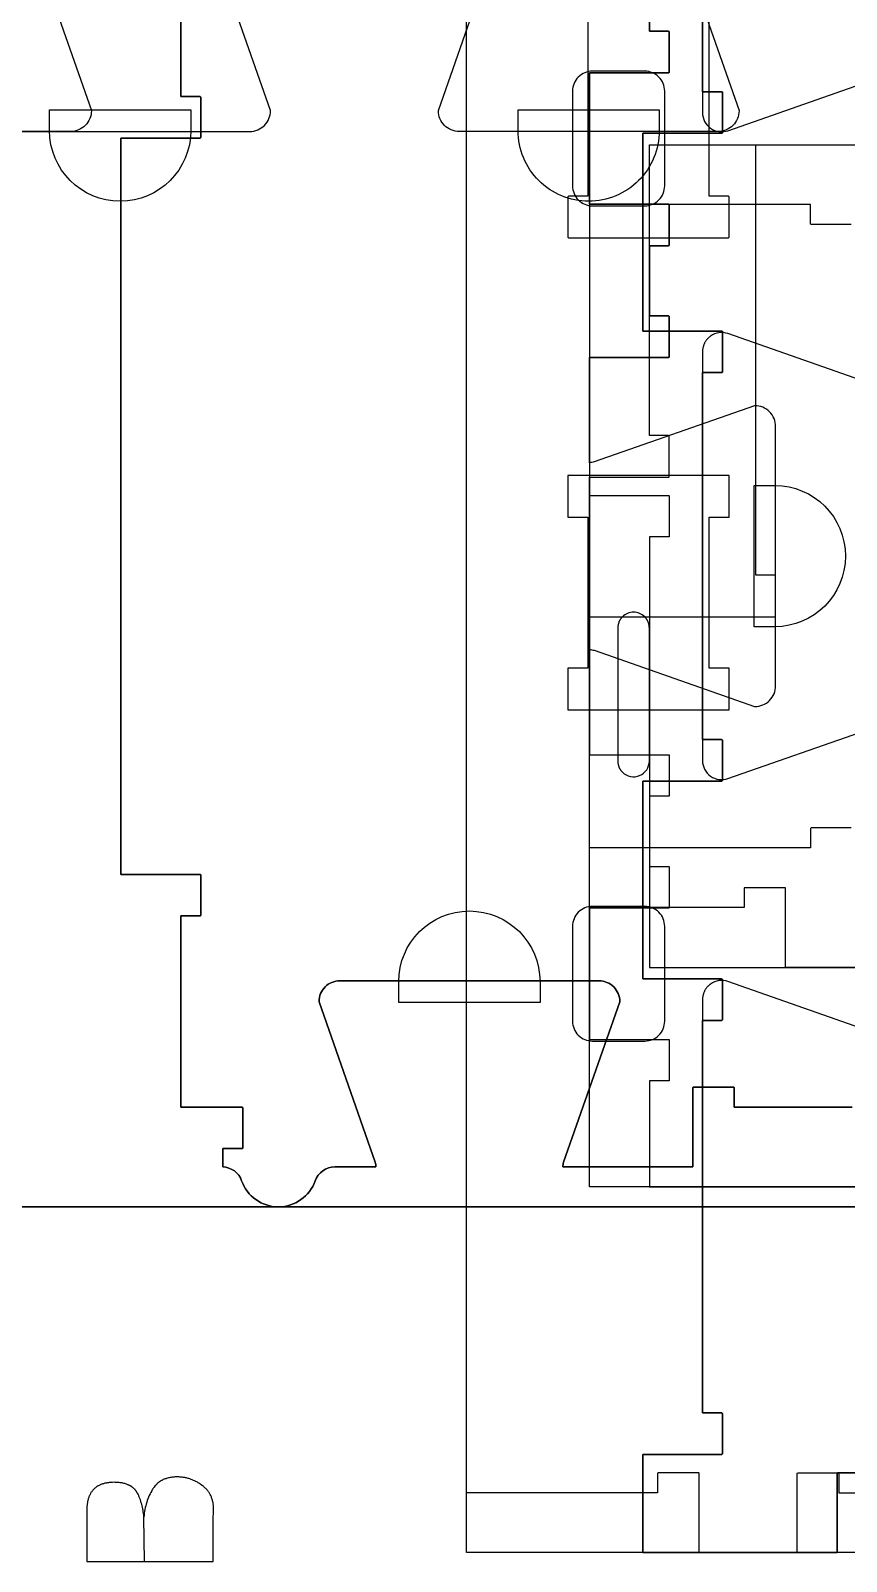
# Model space of a CAD drawing. Header units: millimetres. Extents: x -1220 to 1220, y -1930 to 4220.
# Drawn here: x -327 to -81.5, y -302.4 to 158.1 of the extents above; entities that cross this region are included whole.
import ezdxf

# ---------------------------------------------------------------- set-up
doc = ezdxf.new("R2010")
doc.units = ezdxf.units.MM
for name, color, linetype in [('1_ANYTOOL_1MMDEEP_LABELS_S', 2, 'CONTINUOUS'), ('3_ANYTOOL_CUTTHROUGH_INSID', 4, 'CONTINUOUS'), ('4_ANYTOOL_CUTTHROUGH_OUTSI', 5, 'CONTINUOUS'), ('5_ANYTOOL_HALF_MILL_9MM_IN', 3, 'CONTINUOUS')]:
    doc.layers.add(name, color=color, linetype=linetype)

msp = doc.modelspace()

# ---------------------------------------------------------------- linework, layer by layer
at = {"layer": '1_ANYTOOL_1MMDEEP_LABELS_S'}
for points in [[(-310.03, -302.41), (-272.03, -302.41), (-272.03, -290.14), (-271.92, -286.94), (-271.92, -286.65), (-271.92, -286.36), (-271.92, -286.08), (-271.94, -285.81), (-271.96, -285.53), (-271.99, -285.26), (-272.02, -285), (-272.06, -284.73), (-272.11, -284.48), (-272.17, -284.22), (-272.23, -283.97), (-272.3, -283.73), (-272.38, -283.49), (-272.47, -283.25), (-272.56, -283.02), (-272.66, -282.79), (-272.76, -282.56), (-272.87, -282.34), (-272.99, -282.12), (-273.12, -281.91), (-273.25, -281.7), (-273.39, -281.5), (-273.54, -281.29), (-273.69, -281.1), (-273.85, -280.9), (-274.02, -280.72), (-274.2, -280.53), (-274.38, -280.35), (-274.57, -280.17), (-274.77, -280), (-274.97, -279.83), (-275.18, -279.67), (-275.62, -279.34), (-275.84, -279.19), (-276.06, -279.04), (-276.28, -278.9), (-276.51, -278.76), (-276.73, -278.63), (-276.96, -278.5), (-277.19, -278.38), (-277.42, -278.26), (-277.65, -278.15), (-277.88, -278.05), (-278.12, -277.94), (-278.35, -277.85), (-278.59, -277.76), (-278.83, -277.67), (-279.07, -277.59), (-279.31, -277.52), (-279.55, -277.45), (-279.8, -277.38), (-280.04, -277.32), (-280.29, -277.27), (-280.54, -277.22), (-280.79, -277.17), (-281.04, -277.13), (-281.29, -277.1), (-281.54, -277.07), (-281.8, -277.05), (-282.06, -277.03), (-282.31, -277.02), (-282.57, -277.01), (-282.83, -277.01), (-283.15, -277.01), (-283.47, -277.02), (-283.78, -277.04), (-284.08, -277.06), (-284.37, -277.1), (-284.66, -277.14), (-284.95, -277.18), (-285.23, -277.24), (-285.5, -277.3), (-285.77, -277.37), (-286.03, -277.44), (-286.29, -277.53), (-286.54, -277.62), (-286.79, -277.71), (-287.02, -277.82), (-287.26, -277.93), (-287.37, -277.99), (-287.49, -278.05), (-287.6, -278.11), (-287.71, -278.17), (-287.82, -278.24), (-287.92, -278.31), (-288.03, -278.38), (-288.14, -278.45), (-288.24, -278.52), (-288.34, -278.6), (-288.44, -278.67), (-288.54, -278.75), (-288.64, -278.83), (-288.73, -278.91), (-288.83, -279), (-288.92, -279.08), (-289.01, -279.17), (-289.1, -279.26), (-289.19, -279.35), (-289.28, -279.44), (-289.37, -279.54), (-289.45, -279.63), (-289.53, -279.73), (-289.61, -279.83), (-289.77, -280.04), (-289.93, -280.25), (-290.07, -280.47), (-290.22, -280.7), (-290.49, -281.16), (-290.76, -281.64), (-291, -282.12), (-291.24, -282.6), (-291.46, -283.1), (-291.66, -283.6), (-291.85, -284.11), (-292.02, -284.63), (-292.18, -285.16), (-292.32, -285.69), (-292.45, -286.24), (-292.57, -286.78), (-292.67, -287.34), (-292.75, -287.91), (-292.82, -288.48), (-292.88, -289.06)], [(-292.71, -302.41), (-292.88, -289.06), (-292.92, -288.55), (-292.97, -288.05), (-293.03, -287.56), (-293.1, -287.08), (-293.18, -286.6), (-293.28, -286.13), (-293.38, -285.67), (-293.5, -285.22), (-293.63, -284.77), (-293.77, -284.33), (-293.92, -283.9), (-294.08, -283.47), (-294.25, -283.05), (-294.43, -282.64), (-294.63, -282.23), (-294.83, -281.84), (-294.89, -281.74), (-294.94, -281.64), (-295, -281.54), (-295.06, -281.45), (-295.12, -281.36), (-295.19, -281.27), (-295.25, -281.18), (-295.32, -281.09), (-295.39, -281), (-295.46, -280.91), (-295.53, -280.83), (-295.61, -280.75), (-295.68, -280.67), (-295.76, -280.59), (-295.84, -280.51), (-295.92, -280.44), (-296, -280.36), (-296.09, -280.29), (-296.17, -280.22), (-296.26, -280.15), (-296.35, -280.08), (-296.44, -280.01), (-296.54, -279.95), (-296.63, -279.89), (-296.73, -279.82), (-296.82, -279.76), (-296.92, -279.71), (-297.03, -279.65), (-297.13, -279.59), (-297.23, -279.54), (-297.34, -279.49), (-297.45, -279.44), (-297.56, -279.39), (-297.67, -279.34), (-297.9, -279.25), (-298.14, -279.16), (-298.38, -279.08), (-298.63, -279.01), (-298.89, -278.95), (-299.15, -278.89), (-299.42, -278.83), (-299.7, -278.79), (-299.98, -278.75), (-300.27, -278.71), (-300.57, -278.68), (-300.88, -278.66), (-301.19, -278.65), (-301.51, -278.64), (-301.83, -278.63), (-302.34, -278.64), (-302.58, -278.65), (-302.83, -278.67), (-303.06, -278.69), (-303.3, -278.71), (-303.53, -278.74), (-303.76, -278.77), (-303.98, -278.8), (-304.2, -278.84), (-304.41, -278.88), (-304.62, -278.93), (-304.83, -278.98), (-305.03, -279.04), (-305.23, -279.1), (-305.42, -279.16), (-305.61, -279.23), (-305.8, -279.3), (-305.98, -279.38), (-306.16, -279.46), (-306.33, -279.55), (-306.5, -279.64), (-306.67, -279.73), (-306.83, -279.83), (-306.99, -279.93), (-307.14, -280.03), (-307.29, -280.14), (-307.44, -280.26), (-307.58, -280.37), (-307.72, -280.5), (-307.85, -280.62), (-307.98, -280.75), (-308.11, -280.89), (-308.23, -281.02), (-308.35, -281.17), (-308.46, -281.31), (-308.57, -281.47), (-308.68, -281.62), (-308.78, -281.78), (-308.88, -281.94), (-308.97, -282.11), (-309.06, -282.28), (-309.15, -282.46), (-309.23, -282.64), (-309.31, -282.82), (-309.38, -283.01), (-309.45, -283.2), (-309.52, -283.4), (-309.58, -283.6), (-309.64, -283.8), (-309.69, -284.01), (-309.74, -284.23), (-309.79, -284.44), (-309.83, -284.66), (-309.87, -284.89), (-309.9, -285.12), (-309.93, -285.35), (-309.96, -285.59), (-309.98, -285.83), (-310, -286.08), (-310.02, -286.58), (-310.03, -287.1), (-310.03, -302.41)]]:
    msp.add_lwpolyline(points, dxfattribs=at)
at = {"layer": '3_ANYTOOL_CUTTHROUGH_INSID'}
msp.add_lwpolyline([(-165.25, 24), (-165.25, 11.75), (-159.25, 11.75), (-159.25, -33.75), (-165.25, -33.75), (-165.25, -46.25), (-116.75, -46.25), (-116.75, -33.75), (-122.75, -33.75), (-122.75, 11.75), (-116.75, 11.75), (-116.75, 24.25), (-165.25, 24.25)], close=True, dxfattribs=at)
msp.add_lwpolyline([(-150.25, -61.63), (-150.25, -61.75), (-150.24, -61.86), (-150.24, -61.98), (-150.23, -62.09), (-150.22, -62.21), (-150.2, -62.32), (-150.18, -62.44), (-150.16, -62.55), (-150.14, -62.67), (-150.11, -62.78), (-150.08, -62.89), (-150.05, -63.01), (-150.01, -63.12), (-149.97, -63.23), (-149.93, -63.34), (-149.89, -63.45), (-149.84, -63.56), (-149.79, -63.67), (-149.74, -63.77), (-149.69, -63.88), (-149.63, -63.98), (-149.57, -64.08), (-149.51, -64.18), (-149.44, -64.28), (-149.38, -64.38), (-149.31, -64.47), (-149.24, -64.56), (-149.17, -64.65), (-149.09, -64.74), (-149.02, -64.83), (-148.94, -64.91), (-148.86, -64.99, 0.668179), (-140.75, -61.63), (-140.75, -21.63), (-140.75, -21.52), (-140.76, -21.4), (-140.76, -21.29), (-140.77, -21.18), (-140.78, -21.06), (-140.8, -20.95), (-140.82, -20.83), (-140.84, -20.72), (-140.86, -20.6), (-140.89, -20.49), (-140.92, -20.37), (-140.95, -20.26), (-140.99, -20.15), (-141.03, -20.04), (-141.07, -19.92), (-141.11, -19.82), (-141.16, -19.71), (-141.21, -19.6), (-141.26, -19.49), (-141.31, -19.39), (-141.37, -19.29), (-141.43, -19.18), (-141.49, -19.08), (-141.56, -18.99), (-141.62, -18.89), (-141.69, -18.8), (-141.76, -18.7), (-141.83, -18.61), (-141.91, -18.53), (-141.98, -18.44), (-142.06, -18.36), (-142.14, -18.27, 0.198913), (-145.5, -16.88, 0.198913), (-148.86, -18.27), (-148.94, -18.36), (-149.02, -18.44), (-149.09, -18.53), (-149.17, -18.61), (-149.24, -18.7), (-149.31, -18.8), (-149.38, -18.89), (-149.44, -18.99), (-149.51, -19.08), (-149.57, -19.18), (-149.63, -19.29), (-149.69, -19.39), (-149.74, -19.49), (-149.79, -19.6), (-149.84, -19.71), (-149.89, -19.82), (-149.93, -19.92), (-149.97, -20.04), (-150.01, -20.15), (-150.05, -20.26), (-150.08, -20.37), (-150.11, -20.49), (-150.14, -20.6), (-150.16, -20.72), (-150.18, -20.83), (-150.2, -20.95), (-150.22, -21.06), (-150.23, -21.18), (-150.24, -21.29), (-150.24, -21.4), (-150.25, -21.52), (-150.25, -21.63)], format="xyb", close=True, dxfattribs=at)
at = {"layer": '4_ANYTOOL_CUTTHROUGH_OUTSI'}
msp.add_lwpolyline([(-46.25, -299.75), (-195.75, -299.75), (-195.75, 299.75)], dxfattribs=at)
msp.add_lwpolyline([(-46.25, -299.75), (-195.75, -299.75), (-195.75, 299.75)], dxfattribs=at)
msp.add_lwpolyline([(-46.25, -299.75), (-195.75, -299.75), (-195.75, 299.75)], dxfattribs=at)
msp.add_lwpolyline([(-46.25, -299.75), (-195.75, -299.75), (-195.75, 299.75)], dxfattribs=at)
msp.add_lwpolyline([(-46.25, -299.75), (-195.75, -299.75), (-195.75, 299.75)], dxfattribs=at)
for points in [[(95.75, -299.75), (-125.75, -299.75), (-125.75, -276), (-125.75, -276, 0.414214), (-126, -275.75), (-138, -275.75, 0.414214), (-138.25, -276), (-138.25, -281.75), (-195.75, -281.75), (-195.75, 281.75)], [(95.75, -299.75), (-125.75, -299.75), (-125.75, -276), (-125.75, -276, 0.414214), (-126, -275.75), (-138, -275.75, 0.414214), (-138.25, -276), (-138.25, -281.75), (-195.75, -281.75), (-195.75, 281.75)], [(95.75, -299.75), (-125.75, -299.75), (-125.75, -276), (-125.75, -276, 0.414214), (-126, -275.75), (-138, -275.75, 0.414214), (-138.25, -276), (-138.25, -281.75), (-195.75, -281.75), (-195.75, 281.75)], [(95.75, -299.75), (-125.75, -299.75), (-125.75, -276), (-125.75, -276, 0.414214), (-126, -275.75), (-138, -275.75, 0.414214), (-138.25, -276), (-138.25, -281.75), (-195.75, -281.75), (-195.75, 281.75)], [(95.75, -299.75), (-125.75, -299.75), (-125.75, -276), (-125.75, -276, 0.414214), (-126, -275.75), (-138, -275.75, 0.414214), (-138.25, -276), (-138.25, -281.75), (-195.75, -281.75), (-195.75, 281.75)], [(-124.75, 257.75), (-124.75, 139.7), (-119, 139.7), (-119, 139.7, -0.414214), (-118.75, 139.45), (-118.75, 127.45, -0.414214), (-119, 127.2), (-142.75, 127.2), (-142.75, 67.7), (-119, 67.7), (-119, 67.7, -0.414214), (-118.75, 67.45), (-118.75, 55.45, -0.414214), (-119, 55.2), (-124.75, 55.2), (-124.75, -55.2), (-119, -55.2), (-119, -55.2, -0.414214), (-118.75, -55.45), (-118.75, -67.45, -0.414214), (-119, -67.7), (-142.75, -67.7), (-142.75, -127.2), (-119, -127.2), (-119, -127.2, -0.414214), (-118.75, -127.45), (-118.75, -139.45, -0.414214), (-119, -139.7), (-124.75, -139.7), (-124.75, -257.75), (-119, -257.75), (-119, -257.75, -0.414214), (-118.75, -258), (-118.75, -270, -0.414214), (-119, -270.25), (-142.75, -270.25), (-142.75, -299.75), (-84.25, -299.75), (-84.25, -276), (-84.25, -276, -0.414061), (-84, -275.75), (-72, -275.74, -0.414366)], [(-124.75, 257.75), (-124.75, 139.7), (-119, 139.7), (-119, 139.7, -0.414214), (-118.75, 139.45), (-118.75, 127.45, -0.414214), (-119, 127.2), (-142.75, 127.2), (-142.75, 67.7), (-119, 67.7), (-119, 67.7, -0.414214), (-118.75, 67.45), (-118.75, 55.45, -0.414214), (-119, 55.2), (-124.75, 55.2), (-124.75, -55.2), (-119, -55.2), (-119, -55.2, -0.414214), (-118.75, -55.45), (-118.75, -67.45, -0.414214), (-119, -67.7), (-142.75, -67.7), (-142.75, -127.2), (-119, -127.2), (-119, -127.2, -0.414214), (-118.75, -127.45), (-118.75, -139.45, -0.414214), (-119, -139.7), (-124.75, -139.7), (-124.75, -257.75), (-119, -257.75), (-119, -257.75, -0.414214), (-118.75, -258), (-118.75, -270, -0.414214), (-119, -270.25), (-142.75, -270.25), (-142.75, -299.75), (-84.25, -299.75), (-84.25, -276), (-84.25, -276, -0.414061), (-84, -275.75), (-72, -275.74, -0.414366)], [(-124.75, 257.75), (-124.75, 139.7), (-119, 139.7), (-119, 139.7, -0.414214), (-118.75, 139.45), (-118.75, 127.45, -0.414214), (-119, 127.2), (-142.75, 127.2), (-142.75, 67.7), (-119, 67.7), (-119, 67.7, -0.414214), (-118.75, 67.45), (-118.75, 55.45, -0.414214), (-119, 55.2), (-124.75, 55.2), (-124.75, -55.2), (-119, -55.2), (-119, -55.2, -0.414214), (-118.75, -55.45), (-118.75, -67.45, -0.414214), (-119, -67.7), (-142.75, -67.7), (-142.75, -127.2), (-119, -127.2), (-119, -127.2, -0.414214), (-118.75, -127.45), (-118.75, -139.45, -0.414214), (-119, -139.7), (-124.75, -139.7), (-124.75, -257.75), (-119, -257.75), (-119, -257.75, -0.414214), (-118.75, -258), (-118.75, -270, -0.414214), (-119, -270.25), (-142.75, -270.25), (-142.75, -299.75), (-84.25, -299.75), (-84.25, -276), (-84.25, -276, -0.414061), (-84, -275.75), (-72, -275.74, -0.414366)], [(-124.75, 257.75), (-124.75, 139.7), (-119, 139.7), (-119, 139.7, -0.414214), (-118.75, 139.45), (-118.75, 127.45, -0.414214), (-119, 127.2), (-142.75, 127.2), (-142.75, 67.7), (-119, 67.7), (-119, 67.7, -0.414214), (-118.75, 67.45), (-118.75, 55.45, -0.414214), (-119, 55.2), (-124.75, 55.2), (-124.75, -55.2), (-119, -55.2), (-119, -55.2, -0.414214), (-118.75, -55.45), (-118.75, -67.45, -0.414214), (-119, -67.7), (-142.75, -67.7), (-142.75, -127.2), (-119, -127.2), (-119, -127.2, -0.414214), (-118.75, -127.45), (-118.75, -139.45, -0.414214), (-119, -139.7), (-124.75, -139.7), (-124.75, -257.75), (-119, -257.75), (-119, -257.75, -0.414214), (-118.75, -258), (-118.75, -270, -0.414214), (-119, -270.25), (-142.75, -270.25), (-142.75, -299.75), (-84.25, -299.75), (-84.25, -276), (-84.25, -276, -0.414061), (-84, -275.75), (-72, -275.74, -0.414366)], [(-124.75, 257.75), (-124.75, 139.7), (-119, 139.7), (-119, 139.7, -0.414214), (-118.75, 139.45), (-118.75, 127.45, -0.414214), (-119, 127.2), (-142.75, 127.2), (-142.75, 67.7), (-119, 67.7), (-119, 67.7, -0.414214), (-118.75, 67.45), (-118.75, 55.45, -0.414214), (-119, 55.2), (-124.75, 55.2), (-124.75, -55.2), (-119, -55.2), (-119, -55.2, -0.414214), (-118.75, -55.45), (-118.75, -67.45, -0.414214), (-119, -67.7), (-142.75, -67.7), (-142.75, -127.2), (-119, -127.2), (-119, -127.2, -0.414214), (-118.75, -127.45), (-118.75, -139.45, -0.414214), (-119, -139.7), (-124.75, -139.7), (-124.75, -257.75), (-119, -257.75), (-119, -257.75, -0.414214), (-118.75, -258), (-118.75, -270, -0.414214), (-119, -270.25), (-142.75, -270.25), (-142.75, -299.75), (-84.25, -299.75), (-84.25, -276), (-84.25, -276, -0.414061), (-84, -275.75), (-72, -275.74, -0.414366)], [(-72, -275.74), (-84, -275.75, 0.414061), (-84.25, -276), (-84.25, -299.75), (-142.75, -299.75), (-142.75, -270.25), (-119, -270.25), (-119, -270.25, 0.414214), (-118.75, -270), (-118.75, -258, 0.414214), (-119, -257.75), (-124.75, -257.75), (-124.75, -139.7), (-119, -139.7), (-119, -139.7, 0.414214), (-118.75, -139.45), (-118.75, -127.45, 0.414214), (-119, -127.2), (-142.75, -127.2), (-142.75, -67.7), (-119, -67.7), (-119, -67.7, 0.414214), (-118.75, -67.45), (-118.75, -55.45, 0.414214), (-119, -55.2), (-124.75, -55.2), (-124.75, 55.2), (-119, 55.2), (-119, 55.2, 0.414214), (-118.75, 55.45), (-118.75, 67.45, 0.414214), (-119, 67.7), (-142.75, 67.7), (-142.75, 127.2), (-119, 127.2), (-119, 127.2, 0.414214), (-118.75, 127.45), (-118.75, 139.45, 0.414214), (-119, 139.7), (-124.75, 139.7), (-124.75, 257.75)], [(-124.75, 257.75), (-124.75, 133.41), (-124.75, 133.41, 0.243057), (-122.33, 128.72, 0.243057), (-117.1, 127.98), (-75.08, 142.69, -0.084368)], [(-79.7, -165.75), (-115.2, -165.75), (-115.2, -160), (-115.2, -160, 0.414214), (-115.45, -159.75), (-127.45, -159.75, 0.414214), (-127.7, -160), (-127.7, -183.75), (-166.79, -183.75), (-166.79, -183.75, -0.061485), (-166.56, -182.36), (-149.66, -134.08, 0.084368), (-149.65, -134, 0.414214), (-155.9, -127.75), (-233.9, -127.75, 0.414214), (-240.15, -134, 0.084368), (-240.14, -134.08), (-223.24, -182.36, -0.061485), (-223.01, -183.75), (-235.4, -183.75, 0.317837), (-241.3, -187.92, -0.707107), (-263.45, -187.92, 0.306859), (-269.1, -183.76), (-269.1, -178.25), (-263.35, -178.25), (-263.35, -178.25, 0.414214), (-263.1, -178), (-263.1, -166, 0.414214), (-263.35, -165.75), (-281.75, -165.75), (-281.75, -108.25), (-276, -108.25), (-276, -108.25, 0.414214), (-275.75, -108), (-275.75, -96, 0.414214), (-276, -95.75), (-299.75, -95.75), (-299.75, 125.75), (-276, 125.75), (-276, 125.75, 0.414214), (-275.75, 126), (-275.75, 138, 0.414214), (-276, 138.25), (-281.75, 138.25), (-281.75, 195.75)], [(-281.75, 195.75), (-281.75, 138.25), (-276, 138.25), (-276, 138.25, -0.414214), (-275.75, 138), (-275.75, 126, -0.414214), (-276, 125.75), (-299.75, 125.75), (-299.75, -95.75), (-276, -95.75), (-276, -95.75, -0.414214), (-275.75, -96), (-275.75, -108, -0.414214), (-276, -108.25), (-281.75, -108.25), (-281.75, -165.75), (-263.35, -165.75), (-263.35, -165.75, -0.414214), (-263.1, -166), (-263.1, -178, -0.414214), (-263.35, -178.25), (-269.1, -178.25), (-269.1, -183.76), (-269.1, -183.76, -0.306859), (-263.45, -187.92, 0.707107), (-241.3, -187.92, -0.317837), (-235.4, -183.75), (-223.01, -183.75, 0.061485), (-223.24, -182.36), (-240.14, -134.08, -0.084368), (-240.15, -134, -0.414214), (-233.9, -127.75), (-155.9, -127.75, -0.414214), (-149.65, -134, -0.084368), (-149.66, -134.08), (-166.56, -182.36, 0.061485), (-166.79, -183.75), (-127.7, -183.75), (-127.7, -160), (-127.7, -160, -0.414214), (-127.45, -159.75), (-115.45, -159.75, -0.414214), (-115.2, -160), (-115.2, -165.75), (-79.7, -165.75)], [(-140.75, 189.75), (-140.75, 157.88), (-135, 157.88), (-135, 157.88, -0.414214), (-134.75, 157.63), (-134.75, 145.63, -0.414214), (-135, 145.38), (-158.75, 145.38), (-158.75, 105.88), (-135, 105.88), (-135, 105.88, -0.414214), (-134.75, 105.63), (-134.75, 93.63, -0.414214), (-135, 93.38), (-140.75, 93.38), (-140.75, 72.25), (-135, 72.25), (-135, 72.25, -0.414214), (-134.75, 72), (-134.75, 60, -0.414214), (-135, 59.75), (-158.75, 59.75), (-158.75, -59.75), (-135, -59.75), (-135, -59.75, -0.414214), (-134.75, -60), (-134.75, -72, -0.414214), (-135, -72.25), (-140.75, -72.25), (-140.75, -93.38), (-135, -93.38), (-135, -93.38, -0.414214), (-134.75, -93.63), (-134.75, -105.63, -0.414214), (-135, -105.88), (-158.75, -105.88), (-158.75, -145.38), (-135, -145.38), (-135, -145.38, -0.414214), (-134.75, -145.63), (-134.75, -157.63, -0.414214), (-135, -157.88), (-140.75, -157.88), (-140.75, -189.75), (158.75, -189.75)], [(140.75, -189.75), (-158.75, -189.75), (-158.75, -28.11), (-158.75, -28.11, -0.061485), (-157.36, -28.34), (-109.08, -45.24, 0.084368), (-109, -45.25, 0.414214), (-102.75, -39), (-102.75, 39, 0.414214), (-109, 45.25, 0.084368), (-109.08, 45.24), (-157.36, 28.34, -0.061485), (-158.75, 28.11), (-158.75, 59.75), (-135, 59.75), (-135, 59.75, 0.414214), (-134.75, 60), (-134.75, 72, 0.414214), (-135, 72.25), (-140.75, 72.25), (-140.75, 93.38), (-135, 93.38), (-135, 93.38, 0.414214), (-134.75, 93.63), (-134.75, 105.63, 0.414214), (-135, 105.88), (-158.75, 105.88), (-158.75, 145.38), (-135, 145.38), (-135, 145.38, 0.414214), (-134.75, 145.63), (-134.75, 157.63, 0.414214), (-135, 157.88), (-140.75, 157.88), (-140.75, 189.75)], [(-458.75, -195.75), (458.75, -195.75), (458.75, -66.25), (435, -66.25), (435, -66.25, -0.414214), (434.75, -66), (434.75, -54, -0.414214), (435, -53.75), (440.75, -53.75), (440.75, 41.75), (435, 41.75), (435, 41.75, -0.414214), (434.75, 42), (434.75, 54, -0.414214), (435, 54.25), (458.75, 54.25), (458.75, 183.75)], [(-325.56, 182.36), (-308.66, 134.08, -0.084368), (-308.65, 134, -0.414214), (-314.9, 127.75), (-392.9, 127.75, -0.414214)], [(-339, 127.75), (-261, 127.75, 0.414214), (-254.75, 134, 0.084368), (-254.76, 134.08), (-271.66, 182.36, -0.061485)], [(-130.66, 182.36), (-113.76, 134.08, -0.084368), (-113.75, 134, -0.414214), (-120, 127.75), (-198, 127.75, -0.414214), (-204.25, 134, -0.084368), (-204.24, 134.08), (-187.34, 182.36, 0.061485)], [(-159.25, 183.75), (-159.25, 108.25), (-165, 108.25), (-165, 108.25, 0.414214), (-165.25, 108), (-165.25, 96, 0.414214), (-165, 95.75), (-117, 95.75, 0.414214), (-116.75, 96), (-116.75, 108, 0.414214), (-117, 108.25), (-122.75, 108.25), (-122.75, 165.75)], [(440.75, 165.75), (440.75, 108.25), (435, 108.25), (435, 108.25, 0.414214), (434.75, 108), (434.75, 96, 0.414214), (435, 95.75), (458.75, 95.75), (458.75, 24.25), (435, 24.25), (435, 24.25, 0.414214), (434.75, 24), (434.75, 12, 0.414214), (435, 11.75), (440.75, 11.75), (440.75, -33.75), (435, -33.75), (435, -33.75, 0.414214), (434.75, -34), (434.75, -46, 0.414214), (435, -46.25), (458.75, -46.25), (458.75, -195.75), (-458.75, -195.75)], [(-80, -81.75), (-92, -81.75, 0.414214), (-92.25, -82), (-92.25, -87.75), (-158.75, -87.75), (-158.75, -18.25), (-103, -18.25), (-103, -18.25, 0.414214), (-102.75, -18), (-102.75, -6, 0.414214), (-103, -5.75), (-108.75, -5.75), (-108.75, 123.75), (158.75, 123.75)], [(-40.25, -123.75), (-99.75, -123.75), (-99.75, -100), (-99.75, -100, 0.414214), (-100, -99.75), (-112, -99.75, 0.414214), (-112.25, -100), (-112.25, -105.75), (-158.75, -105.75), (-158.75, 23.75), (-135, 23.75), (-135, 23.75, 0.414214), (-134.75, 24), (-134.75, 36, 0.414214), (-135, 36.25), (-140.75, 36.25), (-140.75, 123.75), (158.75, 123.75)], [(-80, 99.75), (-92, 99.75, -0.414214), (-92.25, 100), (-92.25, 105.75), (-158.75, 105.75), (-158.75, 18.25), (-135, 18.25), (-135, 18.25, -0.414214), (-134.75, 18), (-134.75, 6, -0.414214), (-135, 5.75), (-140.75, 5.75), (-140.75, -123.75), (158.75, -123.75)], [(-75.08, 52.22), (-117.1, 66.92, 0.243057), (-122.33, 66.19), (-122.46, 66.09), (-122.59, 65.99), (-122.72, 65.88), (-122.85, 65.77), (-122.97, 65.65), (-123.09, 65.53), (-123.21, 65.41), (-123.33, 65.28), (-123.44, 65.15), (-123.55, 65.02), (-123.65, 64.88), (-123.75, 64.74), (-123.85, 64.59), (-123.94, 64.44), (-124.03, 64.29), (-124.11, 64.14), (-124.19, 63.98), (-124.26, 63.82), (-124.33, 63.66), (-124.39, 63.5), (-124.45, 63.33), (-124.5, 63.17), (-124.55, 63), (-124.59, 62.84), (-124.63, 62.67), (-124.66, 62.5), (-124.69, 62.33), (-124.71, 62.16), (-124.73, 62), (-124.74, 61.83), (-124.75, 61.66), (-124.75, 61.5), (-124.75, -61.5, 0.243057), (-122.33, -66.19, 0.243057), (-117.1, -66.92), (-75.08, -52.22, -0.084368)], [(-75.08, -142.69), (-117.1, -127.98, 0.243057), (-122.33, -128.72), (-122.46, -128.82), (-122.59, -128.92), (-122.72, -129.03), (-122.85, -129.14), (-122.97, -129.25), (-123.09, -129.37), (-123.21, -129.5), (-123.33, -129.62), (-123.44, -129.76), (-123.55, -129.89), (-123.65, -130.03), (-123.75, -130.17), (-123.85, -130.32), (-123.94, -130.47), (-124.03, -130.62), (-124.11, -130.77), (-124.19, -130.93), (-124.26, -131.09), (-124.33, -131.25), (-124.39, -131.41), (-124.45, -131.57), (-124.5, -131.74), (-124.55, -131.9), (-124.59, -132.07), (-124.63, -132.24), (-124.66, -132.41), (-124.69, -132.58), (-124.71, -132.74), (-124.73, -132.91), (-124.74, -133.08), (-124.75, -133.25), (-124.75, -133.41), (-124.75, -257.75), (-119, -257.75), (-119, -257.75, -0.414214), (-118.75, -258), (-118.75, -270, -0.414214), (-119, -270.25), (-142.75, -270.25), (-142.75, -299.75), (-96.25, -299.75), (-96.25, -276), (-96.25, -276, -0.414061), (-96, -275.75), (-84, -275.74, -0.414366), (-83.75, -275.99), (-83.75, -281.74), (-48.25, -281.74)]]:
    msp.add_lwpolyline(points, format="xyb", dxfattribs=at)
at = {"layer": '5_ANYTOOL_HALF_MILL_9MM_IN'}
for points in [[(-157.88, 145.88, 0.414214), (-163.88, 139.88), (-163.88, 111.38, 0.414214), (-157.88, 105.38), (-142.13, 105.38, 0.414214), (-136.13, 111.38), (-136.13, 139.88, 0.414214), (-142.13, 145.88)], [(-157.88, 145.88, 0.414214), (-163.88, 139.88), (-163.88, 111.38, 0.414214), (-157.88, 105.38), (-142.13, 105.38, 0.414214), (-136.13, 111.38), (-136.13, 139.88, 0.414214), (-142.13, 145.88)], [(-278.75, 128, -1), (-321.25, 128), (-321.25, 128.25), (-321.25, 134.25), (-278.75, 134.25), (-278.75, 128.25)], [(-137.75, 128, -0.414214), (-159, 106.75, -0.414214), (-180.25, 128), (-180.25, 128.25), (-180.25, 134.25), (-137.75, 134.25), (-137.75, 128.25)], [(-103, 21.25, -1), (-103, -21.25), (-103.25, -21.25), (-109.25, -21.25), (-109.25, 21.25), (-103.25, 21.25)], [(-157.88, -105.38, 0.414214), (-163.88, -111.38), (-163.88, -139.88, 0.414214), (-157.88, -145.88), (-142.13, -145.88, 0.414214), (-136.13, -139.88), (-136.13, -111.38, 0.414214), (-142.13, -105.38)], [(-216.15, -128, -1), (-173.65, -128), (-173.65, -128.25), (-173.65, -134.25), (-216.15, -134.25), (-216.15, -128.25)], [(-216.15, -128, -1), (-173.65, -128), (-173.65, -128.25), (-173.65, -134.25), (-216.15, -134.25), (-216.15, -128.25)]]:
    msp.add_lwpolyline(points, format="xyb", close=True, dxfattribs=at)

doc.saveas('drawing.dxf')
